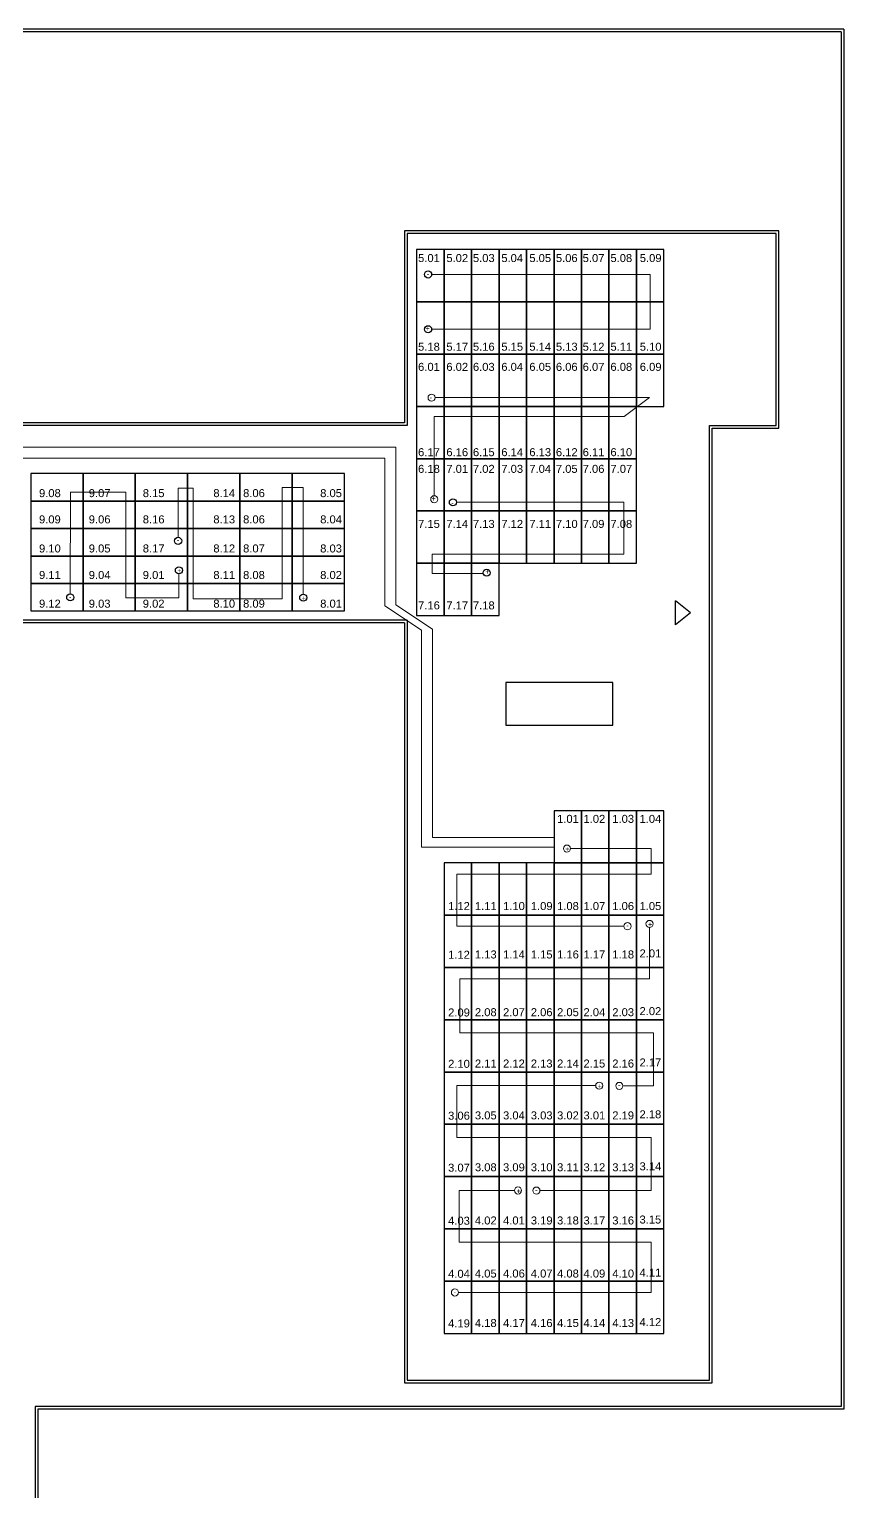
# Model space of a CAD drawing. Header units: millimetres. Extents: x -337670422 to 400479, y -429719 to 319704014.
# Drawn here: x 400132.6 to 400193.6, y -429499.3 to -429389.6 of the extents above; entities that cross this region are included whole.
import ezdxf

# ---------------------------------------------------------------- set-up
doc = ezdxf.new("R2010")
doc.units = ezdxf.units.MM
for name, color, linetype, lineweight in [('PL1', 1, 'Continuous', 20), ('PL2', 7, 'Continuous', 20), ('SB01', 105, 'Continuous', 13), ('SB02', 202, 'Continuous', 13), ('SB03', 130, 'Continuous', 13), ('SB04', 30, 'Continuous', 13), ('SB051', 50, 'Continuous', 13), ('SB061', 24, 'Continuous', 13), ('SB071', 116, 'Continuous', 13), ('SB081', 159, 'Continuous', 13), ('SB091', 11, 'Continuous', 13)]:
    doc.layers.add(name, color=color, linetype=linetype, lineweight=lineweight)
doc.layers.add('vport', color=7, linetype='Continuous')
doc.styles.add('ARIAL', font='arial.ttf', dxfattribs={"height": 0.1})
doc.styles.get("Standard").update_dxf_attribs({"font": 'arial.ttf'})

msp = doc.modelspace()

# ---------------------------------------------------------------- linework, layer by layer
for p, q in [((400188.75, -429404.74), (400160.69, -429404.74)), ((400160.69, -429404.74), (400160.69, -429419.14)), ((400188.55, -429404.94), (400160.89, -429404.94)), ((400160.89, -429404.94), (400160.89, -429419.34)), ((400188.55, -429419.34), (400188.55, -429404.94)), ((400188.75, -429419.54), (400188.75, -429404.74)), ((400160.69, -429419.14), (400121.49, -429419.14)), ((400160.89, -429419.34), (400121.69, -429419.34)), ((400183.55, -429490.94), (400183.55, -429419.34)), ((400183.55, -429419.34), (400188.55, -429419.34)), ((400183.75, -429491.14), (400183.75, -429419.54)), ((400183.75, -429419.54), (400188.75, -429419.54)), ((400181.02, -429434.29), (400181.02, -429432.49)), ((400182.14, -429433.39), (400181.02, -429432.49)), ((400182.14, -429433.39), (400181.02, -429434.29)), ((400160.89, -429433.94), (400130.69, -429433.94)), ((400160.69, -429434.14), (400131.12, -429434.14)), ((400160.69, -429434.14), (400160.69, -429491.14)), ((400160.89, -429433.94), (400160.89, -429490.94)), ((400168.3, -429441.81), (400176.3, -429441.81)), ((400160.69, -429491.14), (400183.75, -429491.14)), ((400160.89, -429490.94), (400183.55, -429490.94))]:
    msp.add_line(p, q)
for points in [[(400161.6, -429410.06), (400163.66, -429410.06), (400163.66, -429406.14), (400161.6, -429406.14)], [(400163.66, -429410.06), (400165.72, -429410.06), (400165.72, -429406.14), (400163.66, -429406.14)], [(400165.72, -429410.06), (400167.78, -429410.06), (400167.78, -429406.14), (400165.72, -429406.14)], [(400167.78, -429410.06), (400169.84, -429410.06), (400169.84, -429406.14), (400167.78, -429406.14)], [(400169.84, -429410.06), (400171.9, -429410.06), (400171.9, -429406.14), (400169.84, -429406.14)], [(400171.9, -429410.06), (400173.96, -429410.06), (400173.96, -429406.14), (400171.9, -429406.14)], [(400173.96, -429410.06), (400176.02, -429410.06), (400176.02, -429406.14), (400173.96, -429406.14)], [(400176.02, -429410.06), (400178.08, -429410.06), (400178.08, -429406.14), (400176.02, -429406.14)], [(400178.08, -429410.06), (400180.14, -429410.06), (400180.14, -429406.14), (400178.08, -429406.14)], [(400161.6, -429413.98), (400163.66, -429413.98), (400163.66, -429410.06), (400161.6, -429410.06)], [(400163.66, -429413.98), (400165.72, -429413.98), (400165.72, -429410.06), (400163.66, -429410.06)], [(400165.72, -429413.98), (400167.78, -429413.98), (400167.78, -429410.06), (400165.72, -429410.06)], [(400167.78, -429413.98), (400169.84, -429413.98), (400169.84, -429410.06), (400167.78, -429410.06)], [(400169.84, -429413.98), (400171.9, -429413.98), (400171.9, -429410.06), (400169.84, -429410.06)], [(400171.9, -429413.98), (400173.96, -429413.98), (400173.96, -429410.06), (400171.9, -429410.06)], [(400173.96, -429413.98), (400176.02, -429413.98), (400176.02, -429410.06), (400173.96, -429410.06)], [(400176.02, -429413.98), (400178.08, -429413.98), (400178.08, -429410.06), (400176.02, -429410.06)], [(400178.08, -429413.98), (400180.14, -429413.98), (400180.14, -429410.06), (400178.08, -429410.06)], [(400161.6, -429417.9), (400163.66, -429417.9), (400163.66, -429413.98), (400161.6, -429413.98)], [(400163.66, -429417.9), (400165.72, -429417.9), (400165.72, -429413.98), (400163.66, -429413.98)], [(400165.72, -429417.9), (400167.78, -429417.9), (400167.78, -429413.98), (400165.72, -429413.98)], [(400167.78, -429417.9), (400169.84, -429417.9), (400169.84, -429413.98), (400167.78, -429413.98)], [(400169.84, -429417.9), (400171.9, -429417.9), (400171.9, -429413.98), (400169.84, -429413.98)], [(400171.9, -429417.9), (400173.96, -429417.9), (400173.96, -429413.98), (400171.9, -429413.98)], [(400173.96, -429417.9), (400176.02, -429417.9), (400176.02, -429413.98), (400173.96, -429413.98)], [(400176.02, -429417.9), (400178.08, -429417.9), (400178.08, -429413.98), (400176.02, -429413.98)], [(400178.08, -429417.9), (400180.14, -429417.9), (400180.14, -429413.98), (400178.08, -429413.98)], [(400161.6, -429421.82), (400163.66, -429421.82), (400163.66, -429417.9), (400161.6, -429417.9)], [(400163.66, -429421.82), (400165.72, -429421.82), (400165.72, -429417.9), (400163.66, -429417.9)], [(400165.72, -429421.82), (400167.78, -429421.82), (400167.78, -429417.9), (400165.72, -429417.9)], [(400167.78, -429421.82), (400169.84, -429421.82), (400169.84, -429417.9), (400167.78, -429417.9)], [(400169.84, -429421.82), (400171.9, -429421.82), (400171.9, -429417.9), (400169.84, -429417.9)], [(400171.9, -429421.82), (400173.96, -429421.82), (400173.96, -429417.9), (400171.9, -429417.9)], [(400173.96, -429421.82), (400176.02, -429421.82), (400176.02, -429417.9), (400173.96, -429417.9)], [(400176.02, -429421.82), (400178.08, -429421.82), (400178.08, -429417.9), (400176.02, -429417.9)], [(400161.6, -429425.74), (400163.66, -429425.74), (400163.66, -429421.82), (400161.6, -429421.82)], [(400163.66, -429425.74), (400165.72, -429425.74), (400165.72, -429421.82), (400163.66, -429421.82)], [(400165.72, -429425.74), (400167.78, -429425.74), (400167.78, -429421.82), (400165.72, -429421.82)], [(400167.78, -429425.74), (400169.84, -429425.74), (400169.84, -429421.82), (400167.78, -429421.82)], [(400169.84, -429425.74), (400171.9, -429425.74), (400171.9, -429421.82), (400169.84, -429421.82)], [(400171.9, -429425.74), (400173.96, -429425.74), (400173.96, -429421.82), (400171.9, -429421.82)], [(400173.96, -429425.74), (400176.02, -429425.74), (400176.02, -429421.82), (400173.96, -429421.82)], [(400176.02, -429425.74), (400178.08, -429425.74), (400178.08, -429421.82), (400176.02, -429421.82)], [(400136.59, -429425), (400136.59, -429422.94), (400132.67, -429422.94), (400132.67, -429425)], [(400140.51, -429425), (400140.51, -429422.94), (400136.59, -429422.94), (400136.59, -429425)], [(400144.43, -429425), (400144.43, -429422.94), (400140.51, -429422.94), (400140.51, -429425)], [(400148.35, -429425), (400148.35, -429422.94), (400144.43, -429422.94), (400144.43, -429425)], [(400152.27, -429425), (400152.27, -429422.94), (400148.35, -429422.94), (400148.35, -429425)], [(400156.19, -429425), (400156.19, -429422.94), (400152.27, -429422.94), (400152.27, -429425)], [(400136.59, -429427.06), (400136.59, -429425), (400132.67, -429425), (400132.67, -429427.06)], [(400140.51, -429427.06), (400140.51, -429425), (400136.59, -429425), (400136.59, -429427.06)], [(400144.43, -429427.06), (400144.43, -429425), (400140.51, -429425), (400140.51, -429427.06)], [(400148.35, -429427.06), (400148.35, -429425), (400144.43, -429425), (400144.43, -429427.06)], [(400152.27, -429427.06), (400152.27, -429425), (400148.35, -429425), (400148.35, -429427.06)], [(400156.19, -429427.06), (400156.19, -429425), (400152.27, -429425), (400152.27, -429427.06)], [(400161.6, -429429.66), (400163.66, -429429.66), (400163.66, -429425.74), (400161.6, -429425.74)], [(400163.66, -429429.66), (400165.72, -429429.66), (400165.72, -429425.74), (400163.66, -429425.74)], [(400165.72, -429429.66), (400167.78, -429429.66), (400167.78, -429425.74), (400165.72, -429425.74)], [(400167.78, -429429.66), (400169.84, -429429.66), (400169.84, -429425.74), (400167.78, -429425.74)], [(400169.84, -429429.66), (400171.9, -429429.66), (400171.9, -429425.74), (400169.84, -429425.74)], [(400171.9, -429429.66), (400173.96, -429429.66), (400173.96, -429425.74), (400171.9, -429425.74)], [(400173.96, -429429.66), (400176.02, -429429.66), (400176.02, -429425.74), (400173.96, -429425.74)], [(400176.02, -429429.66), (400178.08, -429429.66), (400178.08, -429425.74), (400176.02, -429425.74)], [(400136.59, -429429.12), (400136.59, -429427.06), (400132.67, -429427.06), (400132.67, -429429.12)], [(400140.51, -429429.12), (400140.51, -429427.06), (400136.59, -429427.06), (400136.59, -429429.12)], [(400144.43, -429429.12), (400144.43, -429427.06), (400140.51, -429427.06), (400140.51, -429429.12)], [(400148.35, -429429.12), (400148.35, -429427.06), (400144.43, -429427.06), (400144.43, -429429.12)], [(400152.27, -429429.12), (400152.27, -429427.06), (400148.35, -429427.06), (400148.35, -429429.12)], [(400156.19, -429429.12), (400156.19, -429427.06), (400152.27, -429427.06), (400152.27, -429429.12)], [(400136.59, -429431.18), (400136.59, -429429.12), (400132.67, -429429.12), (400132.67, -429431.18)], [(400140.51, -429431.18), (400140.51, -429429.12), (400136.59, -429429.12), (400136.59, -429431.18)], [(400144.43, -429431.18), (400144.43, -429429.12), (400140.51, -429429.12), (400140.51, -429431.18)], [(400148.35, -429431.18), (400148.35, -429429.12), (400144.43, -429429.12), (400144.43, -429431.18)], [(400152.27, -429431.18), (400152.27, -429429.12), (400148.35, -429429.12), (400148.35, -429431.18)], [(400156.19, -429431.18), (400156.19, -429429.12), (400152.27, -429429.12), (400152.27, -429431.18)], [(400161.6, -429433.58), (400163.66, -429433.58), (400163.66, -429429.66), (400161.6, -429429.66)], [(400163.66, -429433.58), (400165.72, -429433.58), (400165.72, -429429.66), (400163.66, -429429.66)], [(400165.72, -429433.58), (400167.78, -429433.58), (400167.78, -429429.66), (400165.72, -429429.66)], [(400136.59, -429433.24), (400136.59, -429431.18), (400132.67, -429431.18), (400132.67, -429433.24)], [(400140.51, -429433.24), (400140.51, -429431.18), (400136.59, -429431.18), (400136.59, -429433.24)], [(400144.43, -429433.24), (400144.43, -429431.18), (400140.51, -429431.18), (400140.51, -429433.24)], [(400148.35, -429433.24), (400148.35, -429431.18), (400144.43, -429431.18), (400144.43, -429433.24)], [(400152.27, -429433.24), (400152.27, -429431.18), (400148.35, -429431.18), (400148.35, -429433.24)], [(400156.19, -429433.24), (400156.19, -429431.18), (400152.27, -429431.18), (400152.27, -429433.24)], [(400168.3, -429441.81), (400176.3, -429441.81), (400176.3, -429438.61), (400168.3, -429438.61)], [(400171.9, -429452.14), (400173.96, -429452.14), (400173.96, -429448.22), (400171.9, -429448.22)], [(400173.96, -429452.14), (400176.02, -429452.14), (400176.02, -429448.22), (400173.96, -429448.22)], [(400176.02, -429452.14), (400178.08, -429452.14), (400178.08, -429448.22), (400176.02, -429448.22)], [(400178.08, -429452.14), (400180.14, -429452.14), (400180.14, -429448.22), (400178.08, -429448.22)], [(400163.66, -429456.06), (400165.72, -429456.06), (400165.72, -429452.14), (400163.66, -429452.14)], [(400165.72, -429456.06), (400167.78, -429456.06), (400167.78, -429452.14), (400165.72, -429452.14)], [(400167.78, -429456.06), (400169.84, -429456.06), (400169.84, -429452.14), (400167.78, -429452.14)], [(400169.84, -429456.06), (400171.9, -429456.06), (400171.9, -429452.14), (400169.84, -429452.14)], [(400171.9, -429456.06), (400173.96, -429456.06), (400173.96, -429452.14), (400171.9, -429452.14)], [(400173.96, -429456.06), (400176.02, -429456.06), (400176.02, -429452.14), (400173.96, -429452.14)], [(400176.02, -429456.06), (400178.08, -429456.06), (400178.08, -429452.14), (400176.02, -429452.14)], [(400178.08, -429456.06), (400180.14, -429456.06), (400180.14, -429452.14), (400178.08, -429452.14)], [(400163.66, -429459.98), (400165.72, -429459.98), (400165.72, -429456.06), (400163.66, -429456.06)], [(400165.72, -429459.98), (400167.78, -429459.98), (400167.78, -429456.06), (400165.72, -429456.06)], [(400167.78, -429459.98), (400169.84, -429459.98), (400169.84, -429456.06), (400167.78, -429456.06)], [(400169.84, -429459.98), (400171.9, -429459.98), (400171.9, -429456.06), (400169.84, -429456.06)], [(400171.9, -429459.98), (400173.96, -429459.98), (400173.96, -429456.06), (400171.9, -429456.06)], [(400173.96, -429459.98), (400176.02, -429459.98), (400176.02, -429456.06), (400173.96, -429456.06)], [(400176.02, -429459.98), (400178.08, -429459.98), (400178.08, -429456.06), (400176.02, -429456.06)], [(400178.08, -429459.98), (400180.14, -429459.98), (400180.14, -429456.06), (400178.08, -429456.06)], [(400163.66, -429463.9), (400165.72, -429463.9), (400165.72, -429459.98), (400163.66, -429459.98)], [(400165.72, -429463.9), (400167.78, -429463.9), (400167.78, -429459.98), (400165.72, -429459.98)], [(400167.78, -429463.9), (400169.84, -429463.9), (400169.84, -429459.98), (400167.78, -429459.98)], [(400169.84, -429463.9), (400171.9, -429463.9), (400171.9, -429459.98), (400169.84, -429459.98)], [(400171.9, -429463.9), (400173.96, -429463.9), (400173.96, -429459.98), (400171.9, -429459.98)], [(400173.96, -429463.9), (400176.02, -429463.9), (400176.02, -429459.98), (400173.96, -429459.98)], [(400176.02, -429463.9), (400178.08, -429463.9), (400178.08, -429459.98), (400176.02, -429459.98)], [(400178.08, -429463.9), (400180.14, -429463.9), (400180.14, -429459.98), (400178.08, -429459.98)], [(400163.66, -429467.82), (400165.72, -429467.82), (400165.72, -429463.9), (400163.66, -429463.9)], [(400165.72, -429467.82), (400167.78, -429467.82), (400167.78, -429463.9), (400165.72, -429463.9)], [(400167.78, -429467.82), (400169.84, -429467.82), (400169.84, -429463.9), (400167.78, -429463.9)], [(400169.84, -429467.82), (400171.9, -429467.82), (400171.9, -429463.9), (400169.84, -429463.9)], [(400171.9, -429467.82), (400173.96, -429467.82), (400173.96, -429463.9), (400171.9, -429463.9)], [(400173.96, -429467.82), (400176.02, -429467.82), (400176.02, -429463.9), (400173.96, -429463.9)], [(400176.02, -429467.82), (400178.08, -429467.82), (400178.08, -429463.9), (400176.02, -429463.9)], [(400178.08, -429467.82), (400180.14, -429467.82), (400180.14, -429463.9), (400178.08, -429463.9)], [(400163.66, -429471.74), (400165.72, -429471.74), (400165.72, -429467.82), (400163.66, -429467.82)], [(400165.72, -429471.74), (400167.78, -429471.74), (400167.78, -429467.82), (400165.72, -429467.82)], [(400167.78, -429471.74), (400169.84, -429471.74), (400169.84, -429467.82), (400167.78, -429467.82)], [(400169.84, -429471.74), (400171.9, -429471.74), (400171.9, -429467.82), (400169.84, -429467.82)], [(400171.9, -429471.74), (400173.96, -429471.74), (400173.96, -429467.82), (400171.9, -429467.82)], [(400173.96, -429471.74), (400176.02, -429471.74), (400176.02, -429467.82), (400173.96, -429467.82)], [(400176.02, -429471.74), (400178.08, -429471.74), (400178.08, -429467.82), (400176.02, -429467.82)], [(400178.08, -429471.74), (400180.14, -429471.74), (400180.14, -429467.82), (400178.08, -429467.82)], [(400163.66, -429475.66), (400165.72, -429475.66), (400165.72, -429471.74), (400163.66, -429471.74)], [(400165.72, -429475.66), (400167.78, -429475.66), (400167.78, -429471.74), (400165.72, -429471.74)], [(400167.78, -429475.66), (400169.84, -429475.66), (400169.84, -429471.74), (400167.78, -429471.74)], [(400169.84, -429475.66), (400171.9, -429475.66), (400171.9, -429471.74), (400169.84, -429471.74)], [(400171.9, -429475.66), (400173.96, -429475.66), (400173.96, -429471.74), (400171.9, -429471.74)], [(400173.96, -429475.66), (400176.02, -429475.66), (400176.02, -429471.74), (400173.96, -429471.74)], [(400176.02, -429475.66), (400178.08, -429475.66), (400178.08, -429471.74), (400176.02, -429471.74)], [(400178.08, -429475.66), (400180.14, -429475.66), (400180.14, -429471.74), (400178.08, -429471.74)], [(400163.66, -429479.58), (400165.72, -429479.58), (400165.72, -429475.66), (400163.66, -429475.66)], [(400165.72, -429479.58), (400167.78, -429479.58), (400167.78, -429475.66), (400165.72, -429475.66)], [(400167.78, -429479.58), (400169.84, -429479.58), (400169.84, -429475.66), (400167.78, -429475.66)], [(400169.84, -429479.58), (400171.9, -429479.58), (400171.9, -429475.66), (400169.84, -429475.66)], [(400171.9, -429479.58), (400173.96, -429479.58), (400173.96, -429475.66), (400171.9, -429475.66)], [(400173.96, -429479.58), (400176.02, -429479.58), (400176.02, -429475.66), (400173.96, -429475.66)], [(400176.02, -429479.58), (400178.08, -429479.58), (400178.08, -429475.66), (400176.02, -429475.66)], [(400178.08, -429479.58), (400180.14, -429479.58), (400180.14, -429475.66), (400178.08, -429475.66)], [(400163.66, -429483.5), (400165.72, -429483.5), (400165.72, -429479.58), (400163.66, -429479.58)], [(400165.72, -429483.5), (400167.78, -429483.5), (400167.78, -429479.58), (400165.72, -429479.58)], [(400167.78, -429483.5), (400169.84, -429483.5), (400169.84, -429479.58), (400167.78, -429479.58)], [(400169.84, -429483.5), (400171.9, -429483.5), (400171.9, -429479.58), (400169.84, -429479.58)], [(400171.9, -429483.5), (400173.96, -429483.5), (400173.96, -429479.58), (400171.9, -429479.58)], [(400173.96, -429483.5), (400176.02, -429483.5), (400176.02, -429479.58), (400173.96, -429479.58)], [(400176.02, -429483.5), (400178.08, -429483.5), (400178.08, -429479.58), (400176.02, -429479.58)], [(400178.08, -429483.5), (400180.14, -429483.5), (400180.14, -429479.58), (400178.08, -429479.58)], [(400163.66, -429487.42), (400165.72, -429487.42), (400165.72, -429483.5), (400163.66, -429483.5)], [(400165.72, -429487.42), (400167.78, -429487.42), (400167.78, -429483.5), (400165.72, -429483.5)], [(400167.78, -429487.42), (400169.84, -429487.42), (400169.84, -429483.5), (400167.78, -429483.5)], [(400169.84, -429487.42), (400171.9, -429487.42), (400171.9, -429483.5), (400169.84, -429483.5)], [(400171.9, -429487.42), (400173.96, -429487.42), (400173.96, -429483.5), (400171.9, -429483.5)], [(400173.96, -429487.42), (400176.02, -429487.42), (400176.02, -429483.5), (400173.96, -429483.5)], [(400176.02, -429487.42), (400178.08, -429487.42), (400178.08, -429483.5), (400176.02, -429483.5)], [(400178.08, -429487.42), (400180.14, -429487.42), (400180.14, -429483.5), (400178.08, -429483.5)]]:
    msp.add_lwpolyline(points, close=True)
for centre in [(400162.46, -429408), (400162.46, -429412.11), (400164.32, -429425.09), (400143.72, -429427.98), (400143.78, -429430.19), (400166.85, -429430.37), (400135.63, -429432.22), (400153.1, -429432.24)]:
    msp.add_circle(centre, 0.266)
at = {"layer": 'PL1'}
for p, q in [((400160.03, -429420.96), (400125.51, -429420.96)), ((400160.03, -429432.79), (400160.03, -429420.96)), ((400162.79, -429434.61), (400160.03, -429432.79)), ((400162.79, -429450.22), (400162.79, -429434.61)), ((400171.88, -429450.22), (400162.79, -429450.22))]:
    msp.add_line(p, q, dxfattribs=at)
at = {"layer": 'PL2', "color": 0}
for p, q in [((400159.22, -429421.79), (400125.03, -429421.79)), ((400159.22, -429432.86), (400159.22, -429421.79)), ((400161.97, -429434.68), (400159.22, -429432.86)), ((400161.97, -429450.95), (400161.97, -429434.68)), ((400171.9, -429450.95), (400161.97, -429450.95))]:
    msp.add_line(p, q, dxfattribs=at)
at = {"layer": 'SB01'}
for p, q in [((400173.13, -429451.06), (400179.18, -429451.06)), ((400179.18, -429451.06), (400179.18, -429452.99)), ((400179.18, -429452.99), (400164.62, -429452.99)), ((400164.62, -429452.99), (400164.62, -429456.88)), ((400164.62, -429456.88), (400177.14, -429456.88))]:
    msp.add_line(p, q, dxfattribs=at)
for centre in [(400172.87, -429451.06), (400177.41, -429456.88)]:
    msp.add_circle(centre, 0.266, dxfattribs=at)
at = {"layer": 'SB02'}
for p, q in [((400179.06, -429460.84), (400179.06, -429456.98)), ((400179.06, -429460.84), (400164.83, -429460.84)), ((400164.83, -429460.84), (400164.83, -429464.87)), ((400164.83, -429464.87), (400179.35, -429464.87)), ((400179.35, -429464.87), (400179.35, -429468.86)), ((400179.35, -429468.86), (400177.07, -429468.86))]:
    msp.add_line(p, q, dxfattribs=at)
for centre in [(400179.06, -429456.71), (400176.8, -429468.86)]:
    msp.add_circle(centre, 0.266, dxfattribs=at)
at = {"layer": 'SB03'}
for p, q in [((400175.02, -429468.84), (400164.61, -429468.84)), ((400164.61, -429468.84), (400164.61, -429472.72)), ((400164.61, -429472.72), (400179.19, -429472.72)), ((400179.19, -429472.72), (400179.19, -429476.71)), ((400179.19, -429476.71), (400170.84, -429476.71))]:
    msp.add_line(p, q, dxfattribs=at)
for centre in [(400175.29, -429468.84), (400170.58, -429476.71)]:
    msp.add_circle(centre, 0.266, dxfattribs=at)
at = {"layer": 'SB04'}
for p, q in [((400164.8, -429480.59), (400164.8, -429476.7)), ((400164.8, -429476.7), (400168.94, -429476.7)), ((400164.8, -429480.59), (400179.18, -429480.59)), ((400179.18, -429480.59), (400179.18, -429484.35)), ((400179.18, -429484.35), (400164.73, -429484.35))]:
    msp.add_line(p, q, dxfattribs=at)
for centre in [(400169.2, -429476.7), (400164.47, -429484.35)]:
    msp.add_circle(centre, 0.266, dxfattribs=at)
at = {"layer": 'SB051'}
for p, q in [((400179.11, -429408), (400162.68, -429408)), ((400179.11, -429412.11), (400179.11, -429408)), ((400162.73, -429412.11), (400179.11, -429412.11))]:
    msp.add_line(p, q, dxfattribs=at)
at = {"layer": 'SB061'}
for p, q in [((400179.05, -429417.24), (400162.98, -429417.24)), ((400177.15, -429418.65), (400179.05, -429417.24)), ((400177.15, -429418.65), (400162.92, -429418.65)), ((400162.92, -429418.65), (400162.92, -429424.59))]:
    msp.add_line(p, q, dxfattribs=at)
for centre in [(400162.72, -429417.24), (400162.92, -429424.86)]:
    msp.add_circle(centre, 0.266, dxfattribs=at)
at = {"layer": 'SB071'}
for p, q in [((400164.65, -429425.08), (400177.13, -429425.08)), ((400177.13, -429425.08), (400177.13, -429428.97)), ((400177.13, -429428.97), (400162.76, -429428.97)), ((400162.76, -429428.97), (400162.76, -429430.44)), ((400162.76, -429430.44), (400166.59, -429430.44))]:
    msp.add_line(p, q, dxfattribs=at)
at = {"layer": 'SB081'}
for p, q in [((400144.84, -429424.02), (400143.72, -429424.02)), ((400143.72, -429427.71), (400143.72, -429424.02)), ((400144.84, -429432.32), (400144.84, -429424.02)), ((400153.1, -429423.99), (400151.53, -429423.99)), ((400151.53, -429423.99), (400151.53, -429432.32)), ((400153.1, -429431.98), (400153.1, -429423.99)), ((400151.53, -429432.32), (400144.84, -429432.32))]:
    msp.add_line(p, q, dxfattribs=at)
at = {"layer": 'SB091'}
for p, q in [((400135.65, -429424.33), (400135.63, -429431.96)), ((400139.79, -429424.33), (400135.65, -429424.33)), ((400139.79, -429424.33), (400139.79, -429432.26)), ((400143.78, -429430.45), (400143.78, -429432.26)), ((400139.79, -429432.26), (400143.78, -429432.26))]:
    msp.add_line(p, q, dxfattribs=at)
at = {"layer": 'vport', "color": 0}
for p, q in [((400193.62, -429389.61), (399986.68, -429389.61)), ((400193.62, -429389.61), (400193.62, -429493.11)), ((400193.42, -429389.81), (399986.88, -429389.81)), ((400193.42, -429389.81), (400193.42, -429492.91)), ((400193.42, -429492.91), (400133, -429492.91)), ((400133, -429492.91), (400133, -429558.68)), ((400193.62, -429493.11), (400133.2, -429493.11)), ((400133.2, -429493.11), (400133.2, -429558.88))]:
    msp.add_line(p, q, dxfattribs=at)

# ---------------------------------------------------------------- texts
at = {"style": 'ARIAL'}
for s, p in [('5.01', (400161.71, -429407.07)), ('5.02', (400163.83, -429407.07)), ('5.03', (400165.82, -429407.07)), ('5.04', (400167.95, -429407.07)), ('5.05', (400170.05, -429407.07)), ('5.06', (400172.04, -429407.07)), ('5.07', (400174.05, -429407.07)), ('5.08', (400176.13, -429407.07)), ('5.09', (400178.33, -429407.07)), ('5.18', (400161.71, -429413.72)), ('5.17', (400163.83, -429413.72)), ('5.16', (400165.82, -429413.72)), ('5.15', (400167.95, -429413.72)), ('5.14', (400170.05, -429413.72)), ('5.13', (400172.04, -429413.72)), ('5.12', (400174.05, -429413.72)), ('5.11', (400176.13, -429413.72)), ('5.10', (400178.33, -429413.72)), ('6.01', (400161.71, -429415.23)), ('6.02', (400163.83, -429415.23)), ('6.03', (400165.82, -429415.23)), ('6.04', (400167.95, -429415.23)), ('6.05', (400170.05, -429415.23)), ('6.06', (400172.04, -429415.23)), ('6.07', (400174.05, -429415.23)), ('6.08', (400176.13, -429415.23)), ('6.09', (400178.33, -429415.23)), ('6.17', (400161.71, -429421.63)), ('6.16', (400163.83, -429421.63)), ('6.15', (400165.82, -429421.63)), ('6.14', (400167.95, -429421.63)), ('6.13', (400170.05, -429421.63)), ('6.12', (400172.04, -429421.63)), ('6.11', (400174.05, -429421.63)), ('6.10', (400176.13, -429421.63)), ('6.18', (400161.71, -429422.88)), ('7.01', (400163.83, -429422.88)), ('7.02', (400165.82, -429422.88)), ('7.03', (400167.95, -429422.88)), ('7.04', (400170.05, -429422.88)), ('7.05', (400172.04, -429422.88)), ('7.06', (400174.05, -429422.88)), ('7.07', (400176.13, -429422.88)), ('9.08', (400133.29, -429424.7)), ('9.07', (400137.02, -429424.7)), ('8.15', (400141.07, -429424.7)), ('8.14', (400146.36, -429424.7)), ('8.06', (400148.59, -429424.7)), ('8.05', (400154.37, -429424.7)), ('9.09', (400133.29, -429426.67)), ('9.06', (400137.02, -429426.67)), ('8.16', (400141.07, -429426.67)), ('8.13', (400146.36, -429426.67)), ('8.06', (400148.59, -429426.67)), ('8.04', (400154.37, -429426.67)), ('7.15', (400161.71, -429427.01)), ('7.14', (400163.83, -429427.01)), ('7.13', (400165.82, -429427.01)), ('7.12', (400167.95, -429427.01)), ('7.11', (400170.05, -429427.01)), ('7.10', (400172.04, -429427.01)), ('7.09', (400174.05, -429427.01)), ('7.08', (400176.13, -429427.01)), ('9.10', (400133.29, -429428.85)), ('9.05', (400137.02, -429428.85)), ('8.17', (400141.07, -429428.85)), ('8.12', (400146.36, -429428.85)), ('8.07', (400148.59, -429428.85)), ('8.03', (400154.37, -429428.85)), ('9.11', (400133.29, -429430.84)), ('9.04', (400137.02, -429430.84)), ('9.01', (400141.07, -429430.84)), ('8.11', (400146.36, -429430.84)), ('8.08', (400148.59, -429430.84)), ('8.02', (400154.37, -429430.84)), ('9.12', (400133.29, -429432.99)), ('9.03', (400137.02, -429432.99)), ('9.02', (400141.07, -429432.99)), ('8.10', (400146.36, -429432.99)), ('8.09', (400148.59, -429432.99)), ('8.01', (400154.37, -429432.99)), ('7.16', (400161.71, -429433.12)), ('7.17', (400163.83, -429433.12)), ('7.18', (400165.82, -429433.12)), ('1.01', (400172.13, -429449.13)), ('1.02', (400174.11, -429449.13)), ('1.03', (400176.27, -429449.13)), ('1.04', (400178.31, -429449.13)), ('1.12', (400163.96, -429455.67)), ('1.11', (400165.97, -429455.67)), ('1.10', (400168.08, -429455.67)), ('1.09', (400170.16, -429455.67)), ('1.08', (400172.13, -429455.67)), ('1.07', (400174.11, -429455.67)), ('1.06', (400176.27, -429455.67)), ('1.05', (400178.31, -429455.67)), ('1.12', (400163.96, -429459.32)), ('1.13', (400165.97, -429459.3)), ('1.14', (400168.08, -429459.3)), ('1.15', (400170.16, -429459.3)), ('1.16', (400172.13, -429459.3)), ('1.17', (400174.11, -429459.3)), ('1.18', (400176.27, -429459.3)), ('2.01', (400178.31, -429459.22)), ('2.09', (400163.96, -429463.65)), ('2.08', (400165.97, -429463.63)), ('2.07', (400168.08, -429463.63)), ('2.06', (400170.16, -429463.63)), ('2.05', (400172.13, -429463.63)), ('2.04', (400174.11, -429463.63)), ('2.03', (400176.27, -429463.63)), ('2.02', (400178.31, -429463.55)), ('2.10', (400163.96, -429467.5)), ('2.11', (400165.97, -429467.48)), ('2.12', (400168.08, -429467.48)), ('2.13', (400170.16, -429467.48)), ('2.14', (400172.13, -429467.48)), ('2.15', (400174.11, -429467.48)), ('2.16', (400176.27, -429467.48)), ('2.17', (400178.31, -429467.4)), ('3.06', (400163.96, -429471.39)), ('3.05', (400165.97, -429471.37)), ('3.04', (400168.08, -429471.37)), ('3.03', (400170.16, -429471.37)), ('3.02', (400172.13, -429471.37)), ('3.01', (400174.11, -429471.37)), ('2.19', (400176.27, -429471.37)), ('2.18', (400178.31, -429471.29)), ('3.07', (400163.96, -429475.29)), ('3.08', (400165.97, -429475.26)), ('3.09', (400168.08, -429475.26)), ('3.10', (400170.16, -429475.26)), ('3.11', (400172.13, -429475.26)), ('3.12', (400174.11, -429475.26)), ('3.13', (400176.27, -429475.26)), ('3.14', (400178.31, -429475.19)), ('3.15', (400178.31, -429479.18)), ('4.03', (400163.96, -429479.27)), ('4.02', (400165.97, -429479.25)), ('4.01', (400168.08, -429479.25)), ('3.19', (400170.16, -429479.25)), ('3.18', (400172.13, -429479.25)), ('3.17', (400174.11, -429479.25)), ('3.16', (400176.27, -429479.25)), ('4.04', (400163.96, -429483.25)), ('4.05', (400165.97, -429483.23)), ('4.06', (400168.08, -429483.23)), ('4.07', (400170.16, -429483.23)), ('4.08', (400172.13, -429483.23)), ('4.09', (400174.11, -429483.23)), ('4.10', (400176.27, -429483.23)), ('4.11', (400178.31, -429483.16)), ('4.12', (400178.31, -429486.87)), ('4.19', (400163.96, -429486.97)), ('4.18', (400165.97, -429486.94)), ('4.17', (400168.08, -429486.94)), ('4.16', (400170.16, -429486.94)), ('4.15', (400172.13, -429486.94)), ('4.14', (400174.11, -429486.94)), ('4.13', (400176.27, -429486.94))]:
    msp.add_text(s, height=0.6, dxfattribs=at).set_placement(p)
at = {"char_height": 0.4, "attachment_point": 1, "rotation": 180}
for s, insert in [('-', (400162.55, -429408.27)), ('+', (400162.58, -429412.28))]:
    msp.add_mtext_dynamic_manual_height_columns(s, width=0.00353, gutter_width=13.34, heights=[0], dxfattribs=dict(at, insert=insert))
at = {"char_height": 0.4, "attachment_point": 1}
for s, insert in [('-', (400164.2, -429424.92)), ('-', (400143.62, -429427.71)), ('+', (400143.66, -429430.02)), ('+', (400166.76, -429430.1)), ('-', (400135.54, -429431.96)), ('+', (400152.98, -429432.07))]:
    msp.add_mtext_dynamic_manual_height_columns(s, width=0.00353, gutter_width=13.34, heights=[0], dxfattribs=dict(at, insert=insert))
at = {"layer": 'SB01', "char_height": 0.4, "attachment_point": 1}
for s, insert in [('+', (400172.75, -429450.89)), ('-', (400177.32, -429456.62))]:
    msp.add_mtext_dynamic_manual_height_columns(s, width=0.00353, gutter_width=13.34, heights=[0], dxfattribs=dict(at, insert=insert))
at = {"layer": 'SB02', "char_height": 0.4, "attachment_point": 1}
for s, insert in [('+', (400178.94, -429456.54)), ('-', (400176.71, -429468.6))]:
    msp.add_mtext_dynamic_manual_height_columns(s, width=0.00353, gutter_width=13.34, heights=[0], dxfattribs=dict(at, insert=insert))
at = {"layer": 'SB03', "char_height": 0.4, "attachment_point": 1}
for s, insert in [('+', (400175.17, -429468.67)), ('-', (400170.48, -429476.44))]:
    msp.add_mtext_dynamic_manual_height_columns(s, width=0.00353, gutter_width=13.34, heights=[0], dxfattribs=dict(at, insert=insert))
at = {"layer": 'SB04', "char_height": 0.4, "attachment_point": 1}
for s, insert in [('+', (400169.09, -429476.54)), ('-', (400164.37, -429484.08))]:
    msp.add_mtext_dynamic_manual_height_columns(s, width=0.00353, gutter_width=13.34, heights=[0], dxfattribs=dict(at, insert=insert))
at = {"layer": 'SB061', "char_height": 0.4, "attachment_point": 1, "rotation": 180}
for s, insert in [('-', (400162.76, -429417.51)), ('+', (400163.04, -429425.02))]:
    msp.add_mtext_dynamic_manual_height_columns(s, width=0.00353, gutter_width=13.34, heights=[0], dxfattribs=dict(at, insert=insert))

doc.saveas('drawing.dxf')
